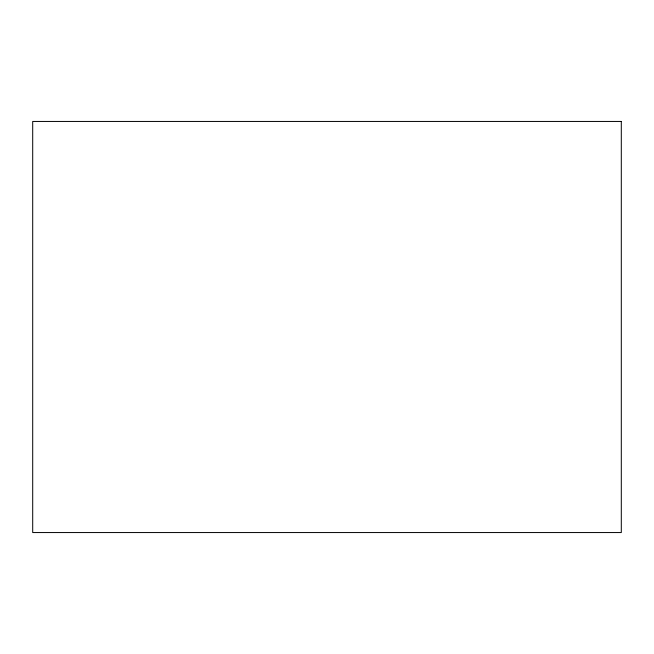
<?xml version="1.0" encoding="UTF-8"?>
<svg xmlns="http://www.w3.org/2000/svg" width="654" height="654" viewBox="0 0 654 654"><rect width="100%" height="100%" fill="white"/><g stroke="black" fill="none" stroke-linecap="round" stroke-linejoin="round"><path stroke-width="0.98" d="M621.3 121.448L32.7 121.448L32.7 532.552L621.3 532.552L621.3 121.448"/></g></svg>
